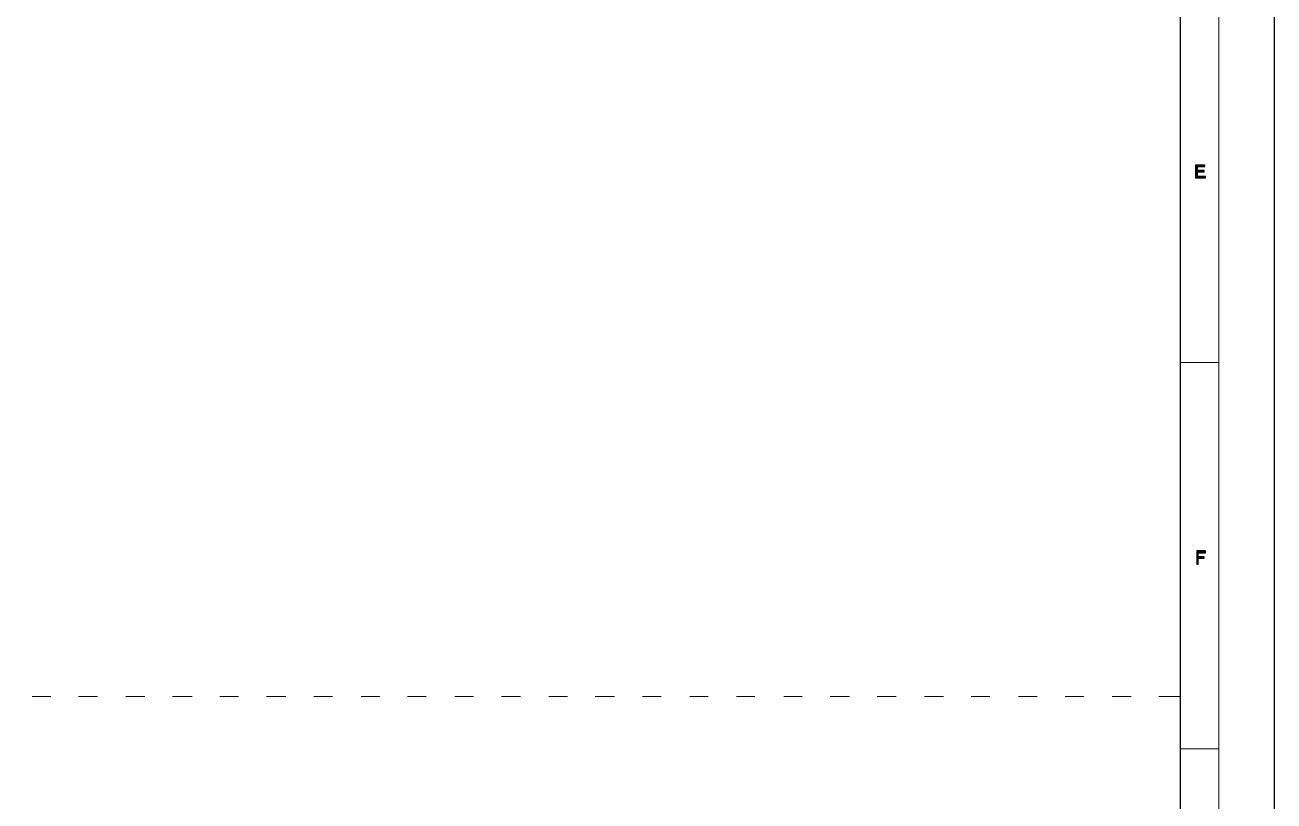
# Model space of a CAD drawing. Header units: millimetres. Extents: x 3 to 291, y 6 to 496.
# Drawn here: x 212 to 291.5, y 342.1 to 391.5 of the extents above; entities that cross this region are included whole.
import ezdxf

# ---------------------------------------------------------------- set-up
doc = ezdxf.new("R2010")
doc.units = ezdxf.units.MM
doc.layers.get('0').update_dxf_attribs({"linetype": 'CONTINUOUS'})

msp = doc.modelspace()

# ---------------------------------------------------------------- hatches: boundary and pattern name
for points in [[(287.067, 382.612), (286.471, 382.612), (286.471, 381.818), (287.116, 381.818), (287.116, 381.901), (286.603, 381.901), (286.603, 382.199), (287.017, 382.199), (287.017, 382.281), (286.603, 382.281), (286.603, 382.529), (287.067, 382.529)], [(287.116, 358.06), (286.554, 358.06), (286.554, 357.2), (286.636, 357.2), (286.636, 357.58), (287.017, 357.58), (287.017, 357.679), (286.636, 357.679), (286.636, 357.927), (287.116, 357.927)]]:
    msp.add_hatch(color=7).paths.add_polyline_path(points)

# ---------------------------------------------------------------- linework, layer by layer
at = {"color": 7, "linetype": 'Continuous', "lineweight": 25}
for points in [[(3.044, 496.423), (291.468, 496.423), (291.468, 292.692), (3.044, 292.692)], [(9.017, 490.616), (285.495, 490.616), (285.495, 298.764), (9.017, 298.764)]]:
    msp.add_lwpolyline(points, close=True, dxfattribs=at)
at = {"color": 7, "linetype": 'Continuous', "lineweight": 5}
msp.add_lwpolyline([(6.552, 493.031), (287.96, 493.031), (287.96, 296.265), (6.552, 296.265)], close=True, dxfattribs=at)
at = {"color": 7, "linetype": 'Continuous', "lineweight": -2}
for points in [[(287.067, 382.612), (286.471, 382.612), (286.471, 381.818), (287.116, 381.818), (287.116, 381.901), (286.603, 381.901), (286.603, 382.199), (287.017, 382.199), (287.017, 382.281), (286.603, 382.281), (286.603, 382.529), (287.067, 382.529)], [(287.116, 358.06), (286.554, 358.06), (286.554, 357.2), (286.636, 357.2), (286.636, 357.58), (287.017, 357.58), (287.017, 357.679), (286.636, 357.679), (286.636, 357.927), (287.116, 357.927)]]:
    msp.add_lwpolyline(points, close=True, dxfattribs=at)
at = {"color": 7, "linetype": 'Continuous', "lineweight": 5}
for points in [[(285.495, 370.038), (287.96, 370.038), (287.96, 370.038)], [(212.434, 348.778), (213.625, 348.778), (213.625, 348.778)], [(215.395, 348.778), (216.586, 348.778), (216.586, 348.778)], [(218.406, 348.778), (219.597, 348.778), (219.597, 348.778)], [(221.368, 348.778), (222.609, 348.778), (222.609, 348.778)], [(224.379, 348.778), (225.57, 348.778), (225.57, 348.778)], [(227.34, 348.778), (228.581, 348.778), (228.581, 348.778)], [(230.352, 348.778), (231.543, 348.778), (231.543, 348.778)], [(233.363, 348.778), (234.554, 348.778), (234.554, 348.778)], [(236.324, 348.778), (237.515, 348.778), (237.515, 348.778)], [(239.335, 348.778), (240.526, 348.778), (240.526, 348.778)], [(242.297, 348.778), (243.521, 348.778), (243.521, 348.778)], [(245.308, 348.778), (246.499, 348.778), (246.499, 348.778)], [(248.269, 348.778), (249.494, 348.778), (249.494, 348.778)], [(251.281, 348.778), (252.455, 348.778), (252.455, 348.778)], [(254.292, 348.778), (255.466, 348.778), (255.466, 348.778)], [(257.253, 348.778), (258.428, 348.778), (258.428, 348.778)], [(260.264, 348.778), (261.439, 348.778), (261.439, 348.778)], [(263.226, 348.778), (264.45, 348.778), (264.45, 348.778)], [(266.22, 348.778), (267.412, 348.778), (267.412, 348.778)], [(269.231, 348.778), (270.423, 348.778), (270.423, 348.778)], [(272.193, 348.778), (273.384, 348.778), (273.384, 348.778)], [(275.204, 348.778), (276.395, 348.778), (276.395, 348.778)], [(278.166, 348.778), (279.357, 348.778), (279.357, 348.778)], [(281.177, 348.778), (282.368, 348.778), (282.368, 348.778)], [(284.138, 348.778), (285.495, 348.778), (285.495, 348.778)], [(285.495, 345.436), (287.96, 345.436), (287.96, 345.436)]]:
    msp.add_lwpolyline(points, dxfattribs=at)

doc.saveas('drawing.dxf')
